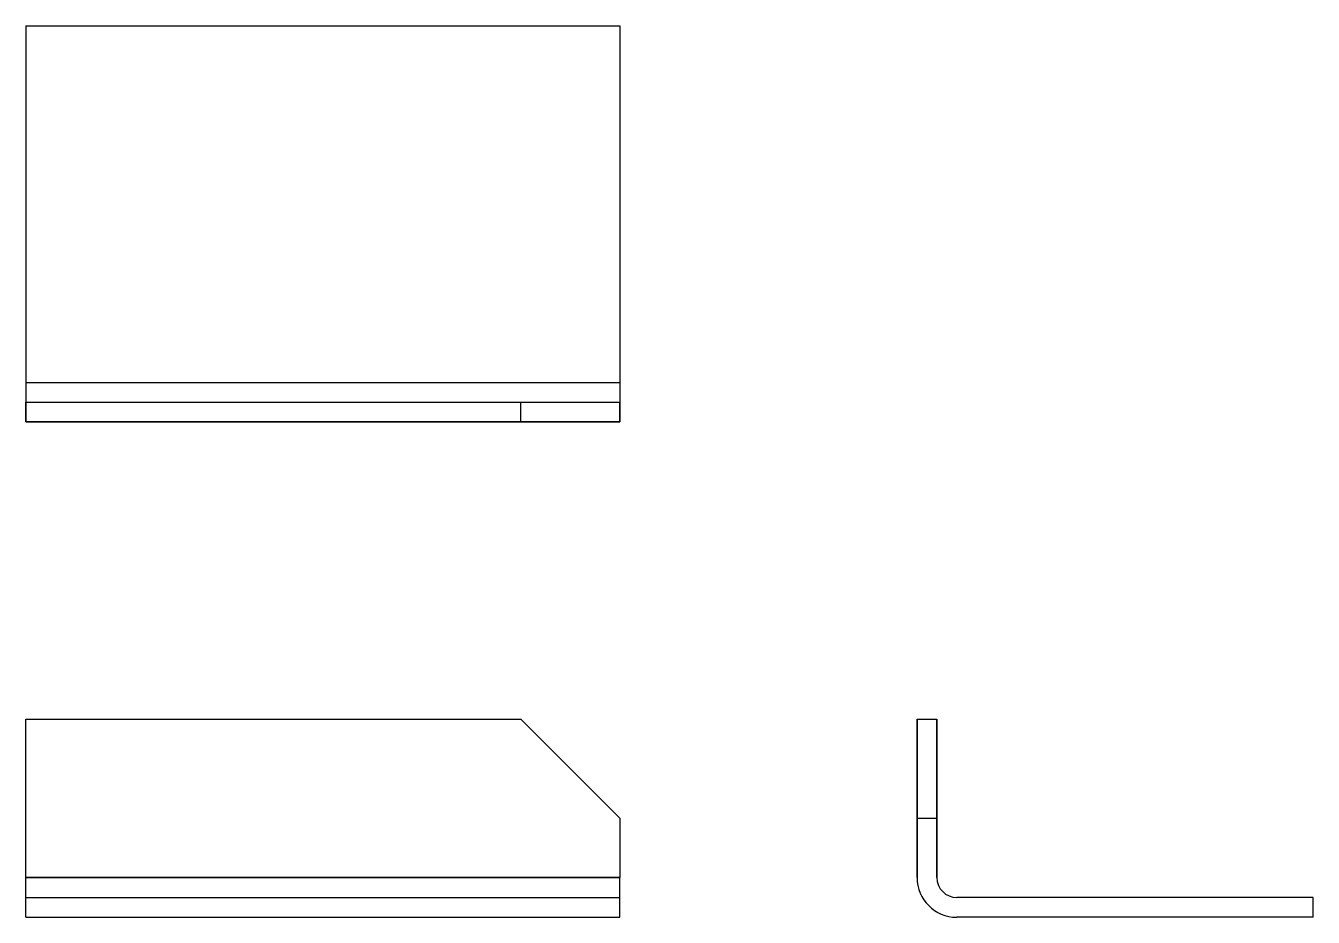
# Model space of a CAD drawing. Header units: millimetres. Extents: x 133.5 to 198.5, y 100 to 145.
import ezdxf

# ---------------------------------------------------------------- set-up
doc = ezdxf.new("R2010")
doc.units = ezdxf.units.MM
for name, color, linetype in [('ProjItem', 7, 'CONTINUOUS'), ('ProjItem001', 7, 'CONTINUOUS'), ('ProjItem002', 7, 'CONTINUOUS')]:
    doc.layers.add(name, color=color, linetype=linetype)

msp = doc.modelspace()

# ---------------------------------------------------------------- linework, layer by layer
at = {"layer": 'ProjItem'}
for p, q in [((133.5, 110), (158.5, 110)), ((133.5, 102), (133.5, 110)), ((133.5, 110), (158.5, 110)), ((133.5, 102), (133.5, 110)), ((158.5, 110), (163.5, 105)), ((158.5, 110), (163.5, 105)), ((163.5, 105), (163.5, 102)), ((163.5, 105), (163.5, 102)), ((133.5, 102), (163.5, 102)), ((163.5, 102), (133.5, 102)), ((133.5, 101), (163.5, 101)), ((133.5, 100), (133.5, 101)), ((133.5, 101), (163.5, 101)), ((163.5, 100), (163.5, 101)), ((133.5, 100), (163.5, 100)), ((133.5, 100), (163.5, 100))]:
    msp.add_line(p, q, dxfattribs=at)
for points, degree, knots in [([(133.5, 101), (133.5, 101.002), (133.5, 101.004), (133.5, 101.006), (133.5, 101.013), (133.5, 101.019), (133.5, 101.025), (133.5, 101.035), (133.5, 101.046), (133.5, 101.056), (133.5, 101.07), (133.5, 101.085), (133.5, 101.099), (133.5, 101.117), (133.5, 101.135), (133.5, 101.153), (133.5, 101.175), (133.5, 101.197), (133.5, 101.218), (133.5, 101.243), (133.5, 101.268), (133.5, 101.293), (133.5, 101.321), (133.5, 101.349), (133.5, 101.377), (133.5, 101.436), (133.5, 101.499), (133.5, 101.566), (133.5, 101.702), (133.5, 101.85), (133.5, 102)], 3, [0, 0, 0, 0, 0.1122, 0.1122, 0.1122, 0.224399, 0.224399, 0.224399, 0.336599, 0.336599, 0.336599, 0.448799, 0.448799, 0.448799, 0.560999, 0.560999, 0.560999, 0.673198, 0.673198, 0.673198, 0.785398, 0.785398, 0.785398, 0.897598, 0.897598, 0.897598, 1.121997, 1.121997, 1.121997, 1.570796, 1.570796, 1.570796, 1.570796]), ([(133.5, 100), (133.5, 100.006), (133.5, 100.013), (133.5, 100.031), (133.5, 100.05), (133.5, 100.081), (133.5, 100.112), (133.5, 100.155), (133.5, 100.198), (133.5, 100.252), (133.5, 100.307), (133.5, 100.371), (133.5, 100.436), (133.5, 100.511), (133.5, 100.586), (133.5, 100.669), (133.5, 100.753), (133.5, 100.844), (133.5, 100.936), (133.5, 101.034), (133.5, 101.132), (133.5, 101.236), (133.5, 101.339), (133.5, 101.447), (133.5, 101.555), (133.5, 101.775), (133.5, 102)], 2, [0, 0, 0, 0.1122, 0.1122, 0.224399, 0.224399, 0.336599, 0.336599, 0.448799, 0.448799, 0.560999, 0.560999, 0.673198, 0.673198, 0.785398, 0.785398, 0.897598, 0.897598, 1.009798, 1.009798, 1.121997, 1.121997, 1.234197, 1.234197, 1.346397, 1.346397, 1.570796, 1.570796, 1.570796]), ([(163.5, 101), (163.5, 101.002), (163.5, 101.004), (163.5, 101.006), (163.5, 101.013), (163.5, 101.019), (163.5, 101.025), (163.5, 101.035), (163.5, 101.046), (163.5, 101.056), (163.5, 101.07), (163.5, 101.085), (163.5, 101.099), (163.5, 101.117), (163.5, 101.135), (163.5, 101.153), (163.5, 101.175), (163.5, 101.197), (163.5, 101.218), (163.5, 101.243), (163.5, 101.268), (163.5, 101.293), (163.5, 101.321), (163.5, 101.349), (163.5, 101.377), (163.5, 101.436), (163.5, 101.499), (163.5, 101.566), (163.5, 101.702), (163.5, 101.85), (163.5, 102)], 3, [0, 0, 0, 0, 0.1122, 0.1122, 0.1122, 0.224399, 0.224399, 0.224399, 0.336599, 0.336599, 0.336599, 0.448799, 0.448799, 0.448799, 0.560999, 0.560999, 0.560999, 0.673198, 0.673198, 0.673198, 0.785398, 0.785398, 0.785398, 0.897598, 0.897598, 0.897598, 1.121997, 1.121997, 1.121997, 1.570796, 1.570796, 1.570796, 1.570796]), ([(163.5, 100), (163.5, 100.006), (163.5, 100.013), (163.5, 100.031), (163.5, 100.05), (163.5, 100.081), (163.5, 100.112), (163.5, 100.155), (163.5, 100.198), (163.5, 100.252), (163.5, 100.307), (163.5, 100.371), (163.5, 100.436), (163.5, 100.511), (163.5, 100.586), (163.5, 100.669), (163.5, 100.753), (163.5, 100.844), (163.5, 100.936), (163.5, 101.034), (163.5, 101.132), (163.5, 101.236), (163.5, 101.339), (163.5, 101.447), (163.5, 101.555), (163.5, 101.775), (163.5, 102)], 2, [0, 0, 0, 0.1122, 0.1122, 0.224399, 0.224399, 0.336599, 0.336599, 0.448799, 0.448799, 0.560999, 0.560999, 0.673198, 0.673198, 0.785398, 0.785398, 0.897598, 0.897598, 1.009798, 1.009798, 1.121997, 1.121997, 1.234197, 1.234197, 1.346397, 1.346397, 1.570796, 1.570796, 1.570796])]:
    msp.add_open_spline(points, degree=degree, knots=knots, dxfattribs=at)
at = {"layer": 'ProjItem001'}
for p, q in [((133.5, 145), (163.5, 145)), ((133.5, 145), (133.5, 127)), ((133.5, 145), (133.5, 127)), ((133.5, 145), (163.5, 145)), ((163.5, 145), (163.5, 127)), ((163.5, 145), (163.5, 127)), ((133.5, 127), (163.5, 127)), ((133.5, 127), (163.5, 127)), ((133.5, 126), (158.5, 126)), ((133.5, 126), (163.5, 126)), ((133.5, 125), (133.5, 126)), ((158.5, 126), (163.5, 126)), ((158.5, 125), (158.5, 126)), ((163.5, 125), (163.5, 126)), ((163.5, 125), (133.5, 125)), ((133.5, 125), (158.5, 125)), ((158.5, 125), (163.5, 125))]:
    msp.add_line(p, q, dxfattribs=at)
for points, degree, knots in [([(133.5, 127), (133.5, 126.775), (133.5, 126.553), (133.5, 126.339), (133.5, 126.27), (133.5, 126.201), (133.5, 126.132), (133.5, 126.067), (133.5, 126.001), (133.5, 125.936), (133.5, 125.875), (133.5, 125.814), (133.5, 125.753), (133.5, 125.697), (133.5, 125.642), (133.5, 125.586), (133.5, 125.536), (133.5, 125.486), (133.5, 125.436), (133.5, 125.393), (133.5, 125.35), (133.5, 125.307), (133.5, 125.27), (133.5, 125.234), (133.5, 125.198), (133.5, 125.169), (133.5, 125.141), (133.5, 125.112), (133.5, 125.092), (133.5, 125.071), (133.5, 125.05), (133.5, 125.038), (133.5, 125.025), (133.5, 125.013), (133.5, 125.008), (133.5, 125.004), (133.5, 125)], 3, [0, 0, 0, 0, 0.336599, 0.336599, 0.336599, 0.448799, 0.448799, 0.448799, 0.560999, 0.560999, 0.560999, 0.673198, 0.673198, 0.673198, 0.785398, 0.785398, 0.785398, 0.897598, 0.897598, 0.897598, 1.009798, 1.009798, 1.009798, 1.121997, 1.121997, 1.121997, 1.234197, 1.234197, 1.234197, 1.346397, 1.346397, 1.346397, 1.458597, 1.458597, 1.458597, 1.570796, 1.570796, 1.570796, 1.570796]), ([(133.5, 127), (133.5, 126.831), (133.5, 126.67), (133.5, 126.565), (133.5, 126.468), (133.5, 126.374), (133.5, 126.293), (133.5, 126.256), (133.5, 126.218), (133.5, 126.186), (133.5, 126.153), (133.5, 126.126), (133.5, 126.099), (133.5, 126.078), (133.5, 126.056), (133.5, 126.041), (133.5, 126.025), (133.5, 126.016), (133.5, 126.006), (133.5, 126.003), (133.5, 126)], 2, [0, 0, 0, 0.336599, 0.336599, 0.560999, 0.560999, 0.785398, 0.785398, 0.897598, 0.897598, 1.009798, 1.009798, 1.121997, 1.121997, 1.234197, 1.234197, 1.346397, 1.346397, 1.458597, 1.458597, 1.570796, 1.570796, 1.570796]), ([(163.5, 127), (163.5, 126.775), (163.5, 126.553), (163.5, 126.339), (163.5, 126.27), (163.5, 126.201), (163.5, 126.132), (163.5, 126.067), (163.5, 126.001), (163.5, 125.936), (163.5, 125.875), (163.5, 125.814), (163.5, 125.753), (163.5, 125.697), (163.5, 125.642), (163.5, 125.586), (163.5, 125.536), (163.5, 125.486), (163.5, 125.436), (163.5, 125.393), (163.5, 125.35), (163.5, 125.307), (163.5, 125.27), (163.5, 125.234), (163.5, 125.198), (163.5, 125.169), (163.5, 125.141), (163.5, 125.112), (163.5, 125.092), (163.5, 125.071), (163.5, 125.05), (163.5, 125.038), (163.5, 125.025), (163.5, 125.013), (163.5, 125.008), (163.5, 125.004), (163.5, 125)], 3, [0, 0, 0, 0, 0.336599, 0.336599, 0.336599, 0.448799, 0.448799, 0.448799, 0.560999, 0.560999, 0.560999, 0.673198, 0.673198, 0.673198, 0.785398, 0.785398, 0.785398, 0.897598, 0.897598, 0.897598, 1.009798, 1.009798, 1.009798, 1.121997, 1.121997, 1.121997, 1.234197, 1.234197, 1.234197, 1.346397, 1.346397, 1.346397, 1.458597, 1.458597, 1.458597, 1.570796, 1.570796, 1.570796, 1.570796]), ([(163.5, 127), (163.5, 126.831), (163.5, 126.67), (163.5, 126.565), (163.5, 126.468), (163.5, 126.374), (163.5, 126.293), (163.5, 126.256), (163.5, 126.218), (163.5, 126.186), (163.5, 126.153), (163.5, 126.126), (163.5, 126.099), (163.5, 126.078), (163.5, 126.056), (163.5, 126.041), (163.5, 126.025), (163.5, 126.016), (163.5, 126.006), (163.5, 126.003), (163.5, 126)], 2, [0, 0, 0, 0.336599, 0.336599, 0.560999, 0.560999, 0.785398, 0.785398, 0.897598, 0.897598, 1.009798, 1.009798, 1.121997, 1.121997, 1.234197, 1.234197, 1.346397, 1.346397, 1.458597, 1.458597, 1.570796, 1.570796, 1.570796])]:
    msp.add_open_spline(points, degree=degree, knots=knots, dxfattribs=at)
at = {"layer": 'ProjItem002'}
for p, q in [((178.5, 110), (179.5, 110)), ((178.5, 102), (178.5, 110)), ((178.5, 110), (179.5, 110)), ((178.5, 110), (178.5, 105)), ((179.5, 102), (179.5, 110)), ((179.5, 110), (179.5, 105)), ((178.5, 105), (179.5, 105)), ((178.5, 105), (178.5, 102)), ((179.5, 105), (179.5, 102)), ((198.5, 101), (180.5, 101)), ((198.5, 101), (180.5, 101)), ((198.5, 100), (198.5, 101)), ((198.5, 100), (198.5, 101)), ((198.5, 100), (180.5, 100)), ((198.5, 100), (180.5, 100))]:
    msp.add_line(p, q, dxfattribs=at)
for radius in [2, 2, 1, 1]:
    msp.add_arc((180.5, 102), radius, 180, -90, dxfattribs=at)

doc.saveas('drawing.dxf')
